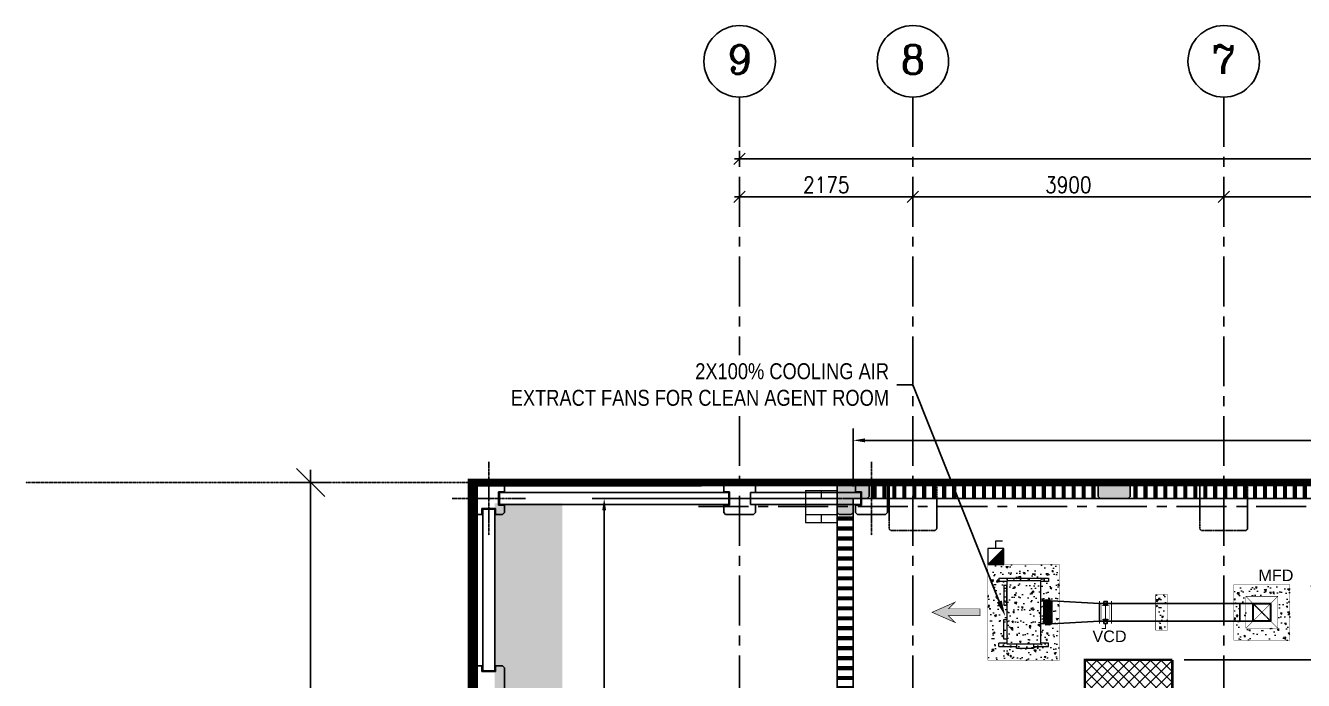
# Model space of a CAD drawing. Header units: metres. Extents: x 841183 to 1048542, y 259326 to 317714.
# Drawn here: x 989088 to 1005126, y 309503 to 317714 of the extents above; entities that cross this region are included whole.
import ezdxf
from ezdxf import colors
from ezdxf.entities.mleader import LeaderData, LeaderLine
from ezdxf.enums import TextEntityAlignment as Align
from ezdxf.math import Vec2, Vec3

# ---------------------------------------------------------------- set-up
doc = ezdxf.new("R2010")
doc.units = ezdxf.units.M
doc.header["$PDMODE"] = 34
for name, pattern in [('( Hidden )', [0.375, 0.25, -0.125]), ('1', [0, 0, 0]), ('CENTER', [2, 1.25, -0.25, 0.25, -0.25]), ('HIDDEN', [0.375, 0.25, -0.125]), ('HIDDEN2', [0.1875, 0.125, -0.0625]), ('PHANTOM', [2.5, 1.25, -0.25, 0.25, -0.25, 0.25, -0.25]), ('VILLA AXIS$0$CENTER', [2, 1.25, -0.25, 0.25, -0.25])]:
    doc.linetypes.add(name, pattern=pattern)
for name, color, linetype, lineweight in [('0_ ISOLATOR', 142, 'Continuous', 0), ('0_ARROW', 20, 'Continuous', 0), ('0_FLEXIBLE DUCT', 252, 'Continuous', 0), ('0_FOUNDATION', 7, 'Continuous', 0), ('0_HVAC EQUIPMENT', 142, 'Continuous', 0), ('0_HVAC-OPENING', 126, 'Continuous', 0), ('0_RA DUCT', 5, '1', 0), ('TIP - WALL2', 8, 'Continuous', 5)]:
    doc.layers.add(name, color=color, linetype=linetype, lineweight=lineweight)
for name, color, linetype in [('0_DAMPERS', 160, 'Continuous'), ('0_EXTRACT AIR DUCT', 236, 'Continuous'), ('0_HVAC TEXT', 7, 'Continuous'), ('A-AXIS LINE', 253, 'Continuous'), ('A-WALL', 4, 'Continuous'), ('A-WALL-1', 252, 'Continuous'), ('F-PLOT LIMITS - Zoom', 1, 'Continuous'), ('G-COL', 252, 'Continuous'), ('G-GRID', 252, 'CENTER'), ('INTEC -CLUSTRA', 8, 'Continuous'), ('INTEC -HATCH-WALL', 252, 'Continuous'), ('INTEC -LVL', 2, 'Continuous'), ('PRE CAST WALL', 252, 'Continuous'), ('SUPPLY AIR DUCT', 82, 'Continuous')]:
    doc.layers.add(name, color=color, linetype=linetype)
for name, color, linetype, transparency in [('A-AXIS DIMENSION', 252, 'Continuous', 0.6), ('A-AXIS MARKER', 253, 'Continuous', 0.6), ('A-AXIS TEXT', 252, 'Continuous', 0.6), ('A-REFLECT DOWN', 252, 'Continuous', 0.6), ('G-HATCH', 253, 'Continuous', 0.6), ('G-HATCH-COL-WALL', 253, 'Continuous', 0.6)]:
    doc.layers.add(name, color=color, linetype=linetype, transparency=transparency)
doc.styles.add('AIRAL', font='arial.ttf', dxfattribs={"height": 6.14})
doc.styles.add('romans', font='romans.shx', dxfattribs={"width": 0.85})
doc.styles.get("Standard").update_dxf_attribs({"font": 'ARIALN.TTF'})
doc.styles.add('VILLA AXIS$0$U SHAPE AXIS$0$AXES$0$COMP', font='complex')
doc.dimstyles.new('DIM-100', dxfattribs={"dimtxt": 200, "dimasz": 100, "dimexe": 50, "dimexo": 75, "dimgap": 50, "dimtad": 1, "dimdec": 0, "dimrnd": 5, "dimzin": 9, "dimdsep": 46, "dimtxsty": 'romans', "dimblk1": 'D-oblique', "dimblk2": 'D-oblique', "dimsah": 1, "dimcen": 100, "dimdle": 100, "dimclrd": 256, "dimclre": 256, "dimclrt": 131, "dimadec": 0, "dimazin": 0, "dimtfac": 1, "dimtdec": 0, "dimtofl": 0, "dimtmove": 2, "dimatfit": 3, "dimldrblk": 'OBLIQUE', "dimfxl": 100, "dimfxlon": 1, "dimtfillclr": 256, "dimtolj": 1, "dimtzin": 0, "dimarcsym": 0})
doc.dimstyles.get("Standard").update_dxf_attribs({"dimtxt": 200, "dimasz": 150, "dimexe": 150, "dimexo": 150, "dimgap": 100, "dimtad": 0, "dimtih": 1, "dimtoh": 1, "dimdec": 0, "dimzin": 0, "dimdsep": 46, "dimtxsty": 'Standard', "dimcen": 0.09, "dimadec": 0, "dimazin": 0, "dimtfac": 1, "dimtdec": 0, "dimtofl": 0, "dimtmove": 0, "dimatfit": 3, "dimfxl": 1, "dimtolj": 1, "dimtzin": 0, "dimarcsym": 0})

# ---------------------------------------------------------------- blocks, each defined once
blk = doc.blocks.new('A$C73141abc')
at = {"layer": '0_RA DUCT'}
h = blk.add_hatch(dxfattribs=at)
h.set_pattern_fill('ANSI37', color=8, scale=30)
h.paths.add_polyline_path([(-8060, -12392), (-9155, -12392), (-9155, -12892)], flags=17)
h.paths.add_polyline_path([(-8060, -12392), (-9155, -12892), (-9155, -13400), (-8060, -13396)])
h.paths.add_polyline_path([(-7918, -12392), (-8060, -12392), (-8060, -13396), (-7918, -13396)])
h.paths.add_polyline_path([(-7564, -12566), (-7812, -12348, -0.198912), (-7918, -12392), (-7918, -13396), (-7789, -13395, 0.050488), (-7564, -13372)])
h.paths.add_polyline_path([(-7564, -12566), (-7564, -13372, 0.146544), (-6996, -13065)])
h.paths.add_polyline_path([(-6668, -12282), (-7564, -12282), (-7564, -12566), (-6996, -13065, 0.195943)])
h.paths.add_polyline_path([(-7564, -12282), (-7564, -11875), (-7768, -11875), (-7768, -12242, -0.198912), (-7812, -12348), (-7564, -12566)])
h.paths.add_polyline_path([(-7215, -11135), (-7322, -10893), (-7252, -10961), (-7252, -10627), (-7178, -10627), (-7178, -10961), (-7108, -10893)], flags=16)
h.paths.add_polyline_path([(-7699, -9191), (-7699, -8151), (-6740, -8151), (-6740, -9191)], flags=16)
h.paths.add_polyline_path([(-7697, -4337), (-7697, -3297), (-6738, -3297), (-6738, -4337)], flags=16)
h.paths.add_polyline_path([(-7346, -4137), (-7093, -4137), (-7093, -3885), (-7346, -3885)], flags=8)
h.paths.add_polyline_path([(-9211, -14158), (-8048, -14158), (-8048, -13846), (-9211, -13846)], flags=9)
h.paths.add_polyline_path([(-7332, -8992), (-7079, -8992), (-7079, -8740), (-7332, -8740)], flags=8)
edge = h.paths.add_edge_path()
edge.add_line((-6668, -9670), (-7767, -9670))
edge.add_line((-7767, -9670), (-7767, -9416))
edge.add_line((-7767, -9416), (-6668, -9416))
edge.add_line((-6668, -9416), (-6668, -7974))
edge.add_line((-6668, -7974), (-7767, -7974))
edge.add_line((-7767, -7974), (-7767, -7317))
edge.add_line((-7767, -7317), (-6668, -7317))
edge.add_line((-6668, -7317), (-6668, -24))
edge.add_line((-6668, -24), (-7768, -24))
edge.add_line((-7768, -24), (-7768, -11875))
edge.add_line((-7768, -11875), (-7564, -11875))
edge.add_line((-7564, -11875), (-7564, -12282))
edge.add_line((-7564, -12282), (-6668, -12282))
edge.add_arc((-7793, -12270), 1125, 359.4359, 360)
edge.add_line((-6668, -12270), (-6668, -9670))
at = {"layer": 'SUPPLY AIR DUCT', "elevation": 105}
for points in [[(-6668, -24, 30, 30, 0), (-7768, -24, 30, 30, 0), (-7768, -12242, 30, 23.5, -0.414214), (-7918, -12392, 23.5, 23.5, 0), (-9155, -12392, 23.5, 23.5, 0)], [(-6668, -24, 30, 30, 0), (-6668, -12270, 30, 23.5, -0.413285), (-7789, -13395, 23.5, 23.5, 0), (-9155, -13400, 23.5, 23.5, 0)]]:
    blk.add_lwpolyline(points, format="xyseb", dxfattribs=at)
blk = doc.blocks.new('*D102')
at = {"color": 0, "lineweight": -2, "transparency": 16777216}
for p, q in [((999475, 311934), (999475, 312663)), ((1013703, 311934), (1013703, 312663)), ((999625, 312513), (1006188, 312513)), ((1013553, 312513), (1006989, 312513))]:
    blk.add_line(p, q, dxfattribs=at)
at = {"color": 0, "transparency": 16777216}
for points in [[(999625, 312538), (999625, 312488), (999475, 312513)], [(1013553, 312538), (1013553, 312488), (1013703, 312513)]]:
    blk.add_solid(points, dxfattribs=at)
at = {"layer": 'Defpoints', "color": 0, "transparency": 16777216}
for p in [(1013703, 312513), (999475, 311784, -68), (1013703, 311784, -60)]:
    blk.add_point(p, dxfattribs=at)
at = {"color": 0, "transparency": 16777216, "insert": (1006589, 312513), "char_height": 200, "attachment_point": 5}
blk.add_mtext('\\A1;14230', dxfattribs=at)
blk = doc.blocks.new('*D103')
at = {"color": 0, "lineweight": -2, "transparency": 16777216}
for p, q in [((999325, 311784), (996200, 311784)), ((996350, 311634), (996350, 303040)), ((996350, 294042), (996350, 302636)), ((999326, 293892), (996200, 293892))]:
    blk.add_line(p, q, dxfattribs=at)
at = {"color": 0, "transparency": 16777216}
for points in [[(996325, 311634), (996375, 311634), (996350, 311784)], [(996325, 294042), (996375, 294042), (996350, 293892)]]:
    blk.add_solid(points, dxfattribs=at)
at = {"layer": 'Defpoints', "color": 0, "transparency": 16777216}
for p in [(999475, 311784, -68), (996350, 293892), (999476, 293892, 44)]:
    blk.add_point(p, dxfattribs=at)
at = {"color": 0, "transparency": 16777216, "insert": (996350, 302838), "char_height": 200, "attachment_point": 5}
blk.add_mtext('\\A1;17890', dxfattribs=at)
blk = doc.blocks.new('D-oblique')
for p, q in [((-0.707, -0.707), (0.707, 0.707)), ((0, -1), (0, 1)), ((-1, 0), (0.647, 0))]:
    blk.add_line(p, q)
blk = doc.blocks.new('*D158')
at = {"layer": 'A-AXIS DIMENSION', "lineweight": -2, "transparency": 16777216}
for p, q in [((-33975, 3783), (-33975, 3933)), ((-30685, 3883), (-33875, 3883)), ((-30585, 3783), (-30585, 3933))]:
    blk.add_line(p, q, dxfattribs=at)
at = {"layer": 'Defpoints', "color": 0, "transparency": 16777216}
for p in [(-33975, 3883), (-30585, 3436), (-33975, 3336, 5)]:
    blk.add_point(p, dxfattribs=at)
at = {"layer": 'A-AXIS DIMENSION', "lineweight": -2, "transparency": 16777216, "xscale": 100, "yscale": 100, "zscale": 100, "rotation": 180}
blk.add_blockref('D-oblique', (-33975, 3883), dxfattribs=at)
at = {"layer": 'A-AXIS DIMENSION', "lineweight": -2, "transparency": 16777216, "xscale": 100, "yscale": 100, "zscale": 100}
blk.add_blockref('D-oblique', (-30585, 3883), dxfattribs=at)
at = {"layer": 'A-AXIS DIMENSION', "transparency": 16777216, "insert": (-32280, 4033), "char_height": 200, "attachment_point": 5, "style": 'romans'}
blk.add_mtext('\\A1;3390', dxfattribs=at)
blk = doc.blocks.new('_OBLIQUE')
at = {"color": 0, "linetype": 'ByBlock'}
blk.add_line((-0.5, -0.5), (0.5, 0.5), dxfattribs=at)
blk = doc.blocks.new('*D159')
at = {"layer": 'A-AXIS DIMENSION', "lineweight": -2, "transparency": 16777216}
for p, q in [((-37876, 3783), (-37876, 3933)), ((-34075, 3883), (-37776, 3883)), ((-33975, 3783), (-33975, 3933))]:
    blk.add_line(p, q, dxfattribs=at)
at = {"layer": 'Defpoints', "color": 0, "transparency": 16777216}
for p in [(-37876, 3883), (-33975, 3436), (-37876, 3321, 6)]:
    blk.add_point(p, dxfattribs=at)
at = {"layer": 'A-AXIS DIMENSION', "lineweight": -2, "transparency": 16777216, "xscale": 100, "yscale": 100, "zscale": 100, "rotation": 180}
blk.add_blockref('D-oblique', (-37876, 3883), dxfattribs=at)
at = {"layer": 'A-AXIS DIMENSION', "lineweight": -2, "transparency": 16777216, "xscale": 100, "yscale": 100, "zscale": 100}
blk.add_blockref('D-oblique', (-33975, 3883), dxfattribs=at)
at = {"layer": 'A-AXIS DIMENSION', "transparency": 16777216, "insert": (-35925, 4033), "char_height": 200, "attachment_point": 5, "style": 'romans'}
blk.add_mtext('\\A1;3900', dxfattribs=at)
blk = doc.blocks.new('*D160')
at = {"layer": 'A-AXIS DIMENSION', "lineweight": -2, "transparency": 16777216}
for p, q in [((-40051, 3783), (-40051, 3933)), ((-37976, 3883), (-39951, 3883)), ((-37876, 3783), (-37876, 3933))]:
    blk.add_line(p, q, dxfattribs=at)
at = {"layer": 'Defpoints', "color": 0, "transparency": 16777216}
for p in [(-40051, 3883), (-37876, 3436), (-40051, 3319, 9)]:
    blk.add_point(p, dxfattribs=at)
at = {"layer": 'A-AXIS DIMENSION', "lineweight": -2, "transparency": 16777216, "xscale": 100, "yscale": 100, "zscale": 100, "rotation": 180}
blk.add_blockref('D-oblique', (-40051, 3883), dxfattribs=at)
at = {"layer": 'A-AXIS DIMENSION', "lineweight": -2, "transparency": 16777216, "xscale": 100, "yscale": 100, "zscale": 100}
blk.add_blockref('D-oblique', (-37876, 3883), dxfattribs=at)
at = {"layer": 'A-AXIS DIMENSION', "transparency": 16777216, "insert": (-38963, 4033), "char_height": 200, "attachment_point": 5, "style": 'romans'}
blk.add_mtext('\\A1;2175', dxfattribs=at)
blk = doc.blocks.new('*D168')
at = {"layer": 'A-AXIS DIMENSION', "lineweight": -2, "transparency": 16777216}
for p, q in [((-40051, 4259), (-40051, 4408)), ((-100, 4358), (-39951, 4358)), ((0, 4259), (0, 4408))]:
    blk.add_line(p, q, dxfattribs=at)
at = {"layer": 'Defpoints', "color": 0, "transparency": 16777216}
for p in [(-40051, 4358), (0, 3929, 33), (-40051, 3606, -54)]:
    blk.add_point(p, dxfattribs=at)
at = {"layer": 'A-AXIS DIMENSION', "lineweight": -2, "transparency": 16777216, "xscale": 100, "yscale": 100, "zscale": 100, "rotation": 180}
blk.add_blockref('D-oblique', (-40051, 4358), dxfattribs=at)
at = {"layer": 'A-AXIS DIMENSION', "lineweight": -2, "transparency": 16777216, "xscale": 100, "yscale": 100, "zscale": 100}
blk.add_blockref('D-oblique', (0, 4358), dxfattribs=at)
at = {"layer": 'A-AXIS DIMENSION', "transparency": 16777216, "insert": (-20811, 4508), "char_height": 200, "attachment_point": 5, "style": 'romans'}
blk.add_mtext('\\A1;40050', dxfattribs=at)
blk = doc.blocks.new('VILLA AXIS$0$U SHAPE AXIS$0$AXES$0$AXIS-MARK')
at = {"layer": 'A-AXIS MARKER'}
blk.add_circle((0, 0.5), 0.5, dxfattribs=at)
at = {"layer": 'A-AXIS TEXT', "color": 8, "style": 'VILLA AXIS$0$U SHAPE AXIS$0$AXES$0$COMP'}
blk.add_attdef('1', text='', height=0.4, dxfattribs=at).set_placement((0, 0.5), align=Align.MIDDLE)
blk = doc.blocks.new('0-ARROW-3')
at = {"layer": '0_ARROW', "true_color": 0xc8c8c8}
h = blk.add_hatch(dxfattribs=at)
h.set_pattern_fill('ANSI31', color=9)
h.set_pattern_definition([(45, (-4415, 43046), (-0.08838834765, 0.08838834765), [])])
h.paths.add_polyline_path([(-512, -108), (-711, -313), (0, 0), (-711, 313), (-512, 108), (-1490, 108), (-1490, -108)])
at = {"layer": '0_ARROW', "const_width": 20}
blk.add_lwpolyline([(-1490, -108), (-512, -108), (-711, -313), (0, 0), (-711, 313), (-512, 108), (-1490, 108)], close=True, dxfattribs=at)
blk = doc.blocks.new('0_ISOLATOR')
at = {"layer": '0_ ISOLATOR'}
h = blk.add_hatch(dxfattribs=at)
h.set_pattern_fill('ANSI31')
h.set_pattern_definition([(45, (0, 0), (-0.08838835, 0.08838835), [])])
h.paths.add_polyline_path([(-100, 100), (100, -100), (100, 100)])
at = {"layer": '0_ ISOLATOR', "color": 7}
for p, q in [((-198, 0), (-198, 83)), ((-100, 0), (-198, 0)), ((-100, 100), (100, -100))]:
    blk.add_line(p, q, dxfattribs=at)
blk.add_lwpolyline([(-100, -100), (100, -100), (100, 100), (-100, 100)], close=True, dxfattribs=at)
blk = doc.blocks.new('*U110')
at = {"layer": '0_FLEXIBLE DUCT'}
for p, q in [((170, 125), (145, 112)), ((170, 100), (145, 112)), ((630, 112), (145, 112)), ((170, 100), (145, 88)), ((170, 75), (145, 88)), ((630, 88), (145, 88)), ((170, 75), (145, 62)), ((170, 50), (145, 62)), ((630, 62), (145, 62)), ((170, 50), (145, 38)), ((170, 25), (145, 38)), ((630, 38), (145, 38)), ((170, 125), (170, 150)), ((605, 150), (170, 150)), ((605, 125), (170, 125)), ((605, 100), (170, 100)), ((605, 75), (170, 75)), ((605, 50), (170, 50)), ((605, 25), (170, 25)), ((170, 25), (170, 0)), ((605, 0), (170, 0)), ((605, 125), (605, 150)), ((605, 125), (630, 112)), ((605, 100), (630, 112)), ((605, 100), (630, 88)), ((605, 75), (630, 88)), ((605, 75), (630, 62)), ((605, 50), (630, 62)), ((605, 50), (630, 38)), ((605, 25), (630, 38)), ((605, 25), (605, 0))]:
    blk.add_line(p, q, dxfattribs=at)
blk = doc.blocks.new('REF-02 TOILET')
at = {"layer": '0_HVAC EQUIPMENT', "color": 7}
for p, q in [((-430, 100), (-385, 100)), ((-430, 100), (-430, -125)), ((-385, 0), (-385, 100)), ((385, 0), (385, 100)), ((430, 100), (385, 100)), ((430, 100), (430, -526)), ((-430, -335), (-430, -526)), ((-385, -526), (-385, -426)), ((385, -526), (385, -426)), ((-430, -526), (-385, -526)), ((430, -526), (385, -526))]:
    blk.add_line(p, q, dxfattribs=at)
at = {"layer": '0_HVAC EQUIPMENT'}
blk.add_lwpolyline([(-395, -426), (395, -426), (395, 0), (-395, 0)], close=True, dxfattribs=at)
at = {"layer": '0_HVAC EQUIPMENT', "color": 7}
for points in [[(-338, 38), (-88, 38), (-88, 0), (-338, 0)], [(338, 38), (88, 38), (88, 0), (338, 0)], [(-395, -335), (-455, -335), (-455, -125), (-395, -125)], [(-145, -426), (145, -426), (145, -464), (-145, -464)]]:
    blk.add_lwpolyline(points, close=True, dxfattribs=at)
blk = doc.blocks.new('*U112')
at = {"layer": '0_DAMPERS', "const_width": 15}
for points in [[(12432, -17705), (12718, -17705)], [(12462, -17855), (12462, -17705)], [(12688, -17855), (12688, -17705)], [(12432, -17855), (12718, -17855)]]:
    blk.add_lwpolyline(points, dxfattribs=at)
at = {"layer": '0_DAMPERS', "color": 8}
for points in [[(12437, -17803), (12487, -17803), (12487, -17758), (12437, -17758)], [(12713, -17803), (12663, -17803), (12663, -17758), (12713, -17758)]]:
    blk.add_lwpolyline(points, close=True, dxfattribs=at)
at = {"layer": '0_DAMPERS', "linetype": 'PHANTOM', "ltscale": 100, "const_width": 10}
blk.add_lwpolyline([(12663, -17780), (12487, -17780)], dxfattribs=at)
at = {"layer": '0_DAMPERS', "color": 8, "linetype": 'HIDDEN', "ltscale": 150, "const_width": 5}
blk.add_lwpolyline([(12487, -17828), (12663, -17828), (12663, -17733), (12487, -17733)], close=True, dxfattribs=at)
at = {"layer": '0_DAMPERS', "ltscale": 100, "const_width": 10}
blk.add_lwpolyline([(12713, -17780), (12777, -17780), (12777, -17828)], dxfattribs=at)
blk = doc.blocks.new('*D134')
at = {"color": 0, "lineweight": -2, "transparency": 16777216}
for p, q in [((1003631, 311784), (1005611, 311784)), ((1005461, 311634), (1005461, 310974)), ((1005461, 309910), (1005461, 310570)), ((1003631, 309760), (1005611, 309760))]:
    blk.add_line(p, q, dxfattribs=at)
at = {"color": 0, "transparency": 16777216}
for points in [[(1005436, 311634), (1005486, 311634), (1005461, 311784)], [(1005436, 309910), (1005486, 309910), (1005461, 309760)]]:
    blk.add_solid(points, dxfattribs=at)
at = {"layer": 'Defpoints', "color": 0, "transparency": 16777216}
for p in [(1003481, 311784, -126), (1005461, 311784), (1003481, 309760, -105)]:
    blk.add_point(p, dxfattribs=at)
at = {"color": 0, "transparency": 16777216, "insert": (1005461, 310772), "char_height": 200, "attachment_point": 5}
blk.add_mtext('\\A1;2000', dxfattribs=at)
blk = doc.blocks.new('*D284')
at = {"layer": 'A-AXIS DIMENSION', "lineweight": -2, "transparency": 16777216}
for p, q in [((-45335, 300), (-45635, 300)), ((-45435, 50), (-45435, -49450)), ((-45335, -49700), (-45635, -49700))]:
    blk.add_line(p, q, dxfattribs=at)
at = {"layer": 'Defpoints', "color": 0, "transparency": 16777216}
for p in [(-44732, 300), (-45435, -49700), (-44732, -49700)]:
    blk.add_point(p, dxfattribs=at)
at = {"layer": 'A-AXIS DIMENSION', "lineweight": -2, "transparency": 16777216, "xscale": 250, "yscale": 250, "zscale": 250}
for p, rotation in [((-45435, 300), 90), ((-45435, -49700), 270)]:
    blk.add_blockref('D-oblique', p, dxfattribs=dict(at, rotation=rotation))
at = {"layer": 'A-AXIS DIMENSION', "color": 252, "transparency": 16777216, "insert": (-45735, -24700), "char_height": 500, "attachment_point": 5, "rotation": 90, "style": 'romans'}
blk.add_mtext('\\A1;50000', dxfattribs=at)
blk = doc.blocks.new('A$C56b1935b')
at = {"color": 252}
for p, q in [((-420, -25, 0), (-395, 0, 0)), ((-420, -25, 0), (-395, 0, 0)), ((-395, 0, 0), (-45, 0, 0)), ((-395, 0, 0), (-45, 0, 0)), ((-45, 0, 0), (-20, -25, 0)), ((-45, 0, 0), (-20, -25, 0)), ((-420, -115, 0), (-420, -25, 0)), ((-420, -115, 0), (-420, -25, 0)), ((-345, -115, 0), (-420, -115, 0)), ((-345, -115, 0), (-420, -115, 0)), ((-345, -285, 0), (-345, -115, 0)), ((-345, -285, 0), (-345, -115, 0)), ((-20, -25, 0), (-20, -115, 0)), ((-20, -25, 0), (-20, -115, 0)), ((-20, -115, 0), (-20, -115, 0)), ((-20, -115, 0), (-20, -285, 0)), ((-20, -115, 0), (-20, -115, 0)), ((-20, -115, 0), (-20, -285, 0)), ((-420, -375, 0), (-420, -285, 0)), ((-420, -285, 0), (-345, -285, 0)), ((-420, -375, 0), (-420, -285, 0)), ((-420, -285, 0), (-345, -285, 0)), ((-20, -285, 0), (-20, -285, 0)), ((-20, -285, 0), (-20, -375, 0)), ((-20, -285, 0), (-20, -285, 0)), ((-20, -285, 0), (-20, -375, 0)), ((-395, -400, 0), (-420, -375, 0)), ((-395, -400, 0), (-420, -375, 0)), ((-45, -400, 0), (-395, -400, 0)), ((-45, -400, 0), (-395, -400, 0)), ((-20, -375, 0), (-45, -400, 0)), ((-20, -375, 0), (-45, -400, 0))]:
    blk.add_line(p, q, dxfattribs=at)
at = {"layer": 'A-WALL', "color": 252}
for p, q in [((-4889, -125, 0), (-4889, -275, 0)), ((-2010, -125, 0), (-4889, -125, 0)), ((-1875, -125, 0), (-1875, -125, 0)), ((-355, -125, 0), (-1675, -125, 0)), ((-2010, -275, 0), (-4889, -275, 0)), ((-1875, -275, 0), (-1875, -275, 0)), ((-355, -275, 0), (-1675, -275, 0))]:
    blk.add_line(p, q, dxfattribs=at)
at = {"layer": 'A-WALL-1', "color": 252}
for p, q in [((-5224, -25, 0), (-5199, 0, 0)), ((-5199, 0, 0), (-4849, 0, 0)), ((-4824, -25, 0), (-4849, 0, 0)), ((-4849, 0, 0), (-4824, -25, 0)), ((-5224, -375, 0), (-5224, -25, 0)), ((-4899, -115, 0), (-4899, -285, 0)), ((-4824, -115, 0), (-4899, -115, 0)), ((-4824, -115, 0), (-4824, -25, 0)), ((-4899, -285, 0), (-4824, -285, 0)), ((-4824, -375, 0), (-4824, -285, 0)), ((-5199, -400, 0), (-5224, -375, 0)), ((-5109, -400, 0), (-5199, -400, 0)), ((-5109, -325, 0), (-5109, -400, 0)), ((-4939, -325, 0), (-5109, -325, 0)), ((-4939, -400, 0), (-4939, -325, 0)), ((-4849, -400, 0), (-4939, -400, 0)), ((-4824, -375, 0), (-4849, -400, 0)), ((-5199, -2296, 0), (-5224, -2321, 0)), ((-5224, -2321, 0), (-5224, -2671, 0)), ((-5109, -2296, 0), (-5199, -2296, 0)), ((-5109, -2371, 0), (-5109, -2296, 0)), ((-4939, -2371, 0), (-5109, -2371, 0)), ((-4849, -2296, 0), (-4939, -2296, 0)), ((-4939, -2296, 0), (-4939, -2371, 0)), ((-4824, -2321, 0), (-4849, -2296, 0)), ((-4824, -2321, 0), (-4824, -2671, 0))]:
    blk.add_line(p, q, dxfattribs=at)
at = {"layer": 'G-GRID', "color": 252}
for p, q in [((-5024, 260, 0), (-5024, -660, 0)), ((-220, 260, 0), (-220, -660, 0)), ((-220, 260, 0), (-220, -660, 0)), ((-4564, -200, 0), (-5484, -200, 0)), ((240, -200, 0), (-680, -200, 0)), ((240, -200, 0), (-680, -200, 0))]:
    blk.add_line(p, q, dxfattribs=at)
at = {"layer": 'G-HATCH-COL-WALL', "color": 252}
for p, q in [((-2075, -25, 0), (-2050, 0, 0)), ((-2050, 0, 0), (-1700, 0, 0)), ((-1700, 0, 0), (-1675, -25, 0)), ((-2075, -115, 0), (-2075, -25, 0)), ((-2000, -115, 0), (-2075, -115, 0)), ((-2000, -285, 0), (-2000, -115, 0)), ((-1675, -25, 0), (-1675, -115, 0)), ((-1675, -115, 0), (-1675, -115, 0)), ((-1675, -115, 0), (-1675, -125, 0)), ((-2075, -375, 0), (-2075, -285, 0)), ((-2075, -285, 0), (-2000, -285, 0)), ((-1675, -275, 0), (-1675, -285, 0)), ((-1675, -285, 0), (-1675, -285, 0)), ((-1675, -285, 0), (-1675, -375, 0)), ((-2050, -400, 0), (-2075, -375, 0)), ((-1700, -400, 0), (-2050, -400, 0)), ((-1675, -375, 0), (-1700, -400, 0))]:
    blk.add_line(p, q, dxfattribs=at)
at = {"layer": 'PRE CAST WALL', "color": 252}
for p, q in [((-2050, 0, 0), (-2075, -25, 0)), ((-1700, 0, 0), (-2050, 0, 0)), ((-1675, -25, 0), (-1700, 0, 0)), ((-395, 0, 0), (-420, -25, 0)), ((-395, 0, 0), (-420, -25, 0)), ((-45, 0, 0), (-395, 0, 0)), ((-45, 0, 0), (-395, 0, 0)), ((-20, -25, 0), (-45, 0, 0)), ((-20, -25, 0), (-45, 0, 0)), ((-2075, -25, 0), (-2075, -115, 0)), ((-2075, -115, 0), (-2000, -115, 0)), ((-2075, -125, 0), (-2010, -125, 0)), ((-2010, -125, 0), (-2010, -275, 0)), ((-2000, -115, 0), (-2000, -285, 0)), ((-1675, -125, 0), (-1740, -125, 0)), ((-1740, -125, 0), (-1740, -275, 0)), ((-1675, -125, 0), (-1675, -25, 0)), ((-420, -25, 0), (-420, -115, 0)), ((-420, -25, 0), (-420, -115, 0)), ((-420, -115, 0), (-345, -115, 0)), ((-420, -115, 0), (-345, -115, 0)), ((-420, -125, 0), (-355, -125, 0)), ((-420, -125, 0), (-355, -125, 0)), ((-355, -125, 0), (-355, -275, 0)), ((-355, -125, 0), (-355, -275, 0)), ((-345, -115, 0), (-345, -285, 0)), ((-345, -115, 0), (-345, -285, 0)), ((-20, -375, 0), (-20, -25, 0)), ((-20, -375, 0), (-20, -25, 0)), ((-2010, -275, 0), (-2075, -275, 0)), ((-2000, -285, 0), (-2075, -285, 0)), ((-2075, -285, 0), (-2075, -375, 0)), ((-1740, -275, 0), (-1675, -275, 0)), ((-1675, -375, 0), (-1675, -275, 0)), ((-355, -275, 0), (-420, -275, 0)), ((-355, -275, 0), (-420, -275, 0)), ((-345, -285, 0), (-420, -285, 0)), ((-420, -285, 0), (-420, -375, 0)), ((-345, -285, 0), (-420, -285, 0)), ((-420, -285, 0), (-420, -375, 0)), ((-5099, -2361, 0), (-5099, -334, 0)), ((-5099, -334, 0), (-4949, -334, 0)), ((-4949, -334, 0), (-4949, -2361, 0)), ((-2075, -375, 0), (-2050, -400, 0)), ((-2050, -400, 0), (-1700, -400, 0)), ((-1700, -400, 0), (-1675, -375, 0)), ((-420, -375, 0), (-395, -400, 0)), ((-420, -375, 0), (-395, -400, 0)), ((-395, -400, 0), (-45, -400, 0)), ((-395, -400, 0), (-45, -400, 0)), ((-45, -400, 0), (-20, -375, 0)), ((-45, -400, 0), (-20, -375, 0)), ((-4949, -2361, 0), (-5099, -2361, 0))]:
    blk.add_line(p, q, dxfattribs=at)
blk = doc.blocks.new('A$C51a5b08a')
at = {"layer": 'G-HATCH'}
h = blk.add_hatch(color=256, dxfattribs=at)
h.dxf.hatch_style = 1
h.paths.add_polyline_path([(-38425.6, 275), (-38450.6, 300), (-38800.6, 300), (-38825.6, 275), (-38825.6, -75), (-38800.6, -100), (-38650.6, -100), (-38625.6, -75), (-38625.6, 100), (-38450.6, 100), (-38425.6, 125)])
h = blk.add_hatch(color=256, dxfattribs=at)
h.dxf.hatch_style = 1
h.paths.add_polyline_path([(-35148.8, 275), (-35173.8, 300), (-35523.8, 300), (-35548.8, 275), (-35548.8, 125), (-35523.8, 100), (-35173.8, 100), (-35148.8, 125)])
at = {"layer": 'INTEC -HATCH-WALL'}
h = blk.add_hatch(dxfattribs=at)
h.set_pattern_fill('PLAST', color=256, scale=500, angle=90, style=0)
h.set_pattern_definition([(90, (-34867.42, 56305.7), (-125, 4e-14), []), (90, (-34883.04, 56305.7), (-125, 4e-14), []), (90, (-34898.67, 56305.7), (-125, 4e-14), [])])
h.paths.add_polyline_path([(-38425.6, 100), (-38425.6, 300), (-35548.8, 300), (-35548.8, 100)])
h = blk.add_hatch(dxfattribs=at)
h.set_pattern_fill('PLAST', color=256, scale=500, angle=90, style=0)
h.set_pattern_definition([(90, (-31590.59, 56305.7), (-125, 4e-14), []), (90, (-31606.21, 56305.7), (-125, 4e-14), []), (90, (-31621.84, 56305.7), (-125, 4e-14), [])])
h.paths.add_polyline_path([(-35148.8, 100), (-35148.8, 300), (-32471.9, 300), (-32471.9, 100)])
h = blk.add_hatch(dxfattribs=at)
h.set_pattern_fill('PLAST', color=256, scale=500, angle=180, style=0)
h.set_pattern_definition([(180, (-94878.55, 6298.22), (-2e-14, -125), []), (180, (-94878.55, 6282.6), (-2e-14, -125), []), (180, (-94878.55, 6266.97), (-2e-14, -125), [])])
h.paths.add_polyline_path([(-38625.6, -2810), (-38825.6, -2810), (-38825.6, -125), (-38625.6, -125)])
at = {"layer": 'A-AXIS LINE', "linetype": 'VILLA AXIS$0$CENTER', "ltscale": 500}
for p, q in [((-40050.6, 5133.1, -106.5), (-40050.6, -22178.3, -125.6)), ((-37875.6, 5133.1, -106.5), (-37875.6, -22178.3, -125.6)), ((-33974.9, 5133.1, -106.5), (-33974.9, -22178.3, -125.6)), ((-40565.7, 0, -106.5), (9544.5, 0, 7.1))]:
    blk.add_line(p, q, dxfattribs=at)
at = {"layer": 'A-WALL-1'}
for p, q in [((-38825.6, 300, -106.5), (-2090, 300, -106.5)), ((-38825.6, 300, -106.5), (-38825.6, -3851.7, -106.5)), ((-38625.6, 100, -106.5), (-2290, 100, -106.5)), ((-38625.6, 100, -106.5), (-38625.6, -3650, -106.5))]:
    blk.add_line(p, q, dxfattribs=at)
at = {"layer": 'A-WALL-1', "linetype": 'Continuous'}
for p, q in [((-38825.6, 275, -106.5), (-38800.6, 300, -106.5)), ((-38825.6, 125, -106.5), (-38825.6, 275, -106.5)), ((-38825.6, -75, -106.5), (-38825.6, 275, -106.5)), ((-38800.6, 300, -106.5), (-38450.6, 300, -106.5)), ((-38450.6, 300, -106.5), (-38425.6, 275, -106.5)), ((-38425.6, 275, -106.5), (-38425.6, 125, -106.5)), ((-38450.6, 100, -106.5), (-38625.6, 100, -106.5)), ((-38625.6, 100, -106.5), (-38625.6, -75, -106.5)), ((-38425.6, 125, -106.5), (-38450.6, 100, -106.5)), ((-38800.6, -100, -106.5), (-38825.6, -75, -106.5)), ((-38650.6, -100, -106.5), (-38800.6, -100, -106.5)), ((-38625.6, -75, -106.5), (-38650.6, -100, -106.5))]:
    blk.add_line(p, q, dxfattribs=at)
at = {"layer": 'A-WALL-1', "linetype": 'Continuous', "elevation": -21.8}
blk.add_lwpolyline([(-35523.8, 300), (-35173.8, 300), (-35148.8, 275), (-35148.8, 125), (-35173.8, 100), (-35523.8, 100), (-35548.8, 125), (-35548.8, 275)], close=True, dxfattribs=at)
at = {"layer": 'G-COL', "color": 8, "linetype": 'HIDDEN2', "ltscale": 6, "elevation": -106.5}
for points in [[(-37575.6, 300), (-38175.6, 300), (-38175.6, -280), (-38155.6, -300), (-37595.6, -300), (-37575.6, -280)], [(-33674.9, 300), (-34274.9, 300), (-34274.9, -280), (-34254.9, -300), (-33694.9, -300), (-33674.9, -280)]]:
    blk.add_lwpolyline(points, close=True, dxfattribs=at)
at = {"layer": 'INTEC -CLUSTRA'}
for p, q in [((-35523.8, 300, -21.8), (-38450.6, 300, -106.5)), ((-32446.9, 300, 57.1), (-35173.8, 300, -21.8)), ((-35523.8, 100, 1.3), (-38450.6, 100, -106.5)), ((-32446.9, 100, -21.8), (-35173.8, 100, -21.8)), ((-38825.6, -75, -106.5), (-38825.6, -2659.5, -82.7)), ((-38625.6, -75, -106.5), (-38625.6, -2659.5, -82.7))]:
    blk.add_line(p, q, dxfattribs=at)
at = {"layer": 'TIP - WALL2'}
for p, q in [((-39225.6, 200, -106.5), (-38825.6, 200, -106.5)), ((-39225.6, 200, -106.5), (-39225.6, 100, -106.5)), ((-39025.6, 200, -106.5), (-39025.6, 100, -106.5)), ((-39225.6, 100, -106.5), (-38825.6, 100, -106.5)), ((-39225.6, 100, -106.5), (-39225.6, -100, -106.5)), ((-39225.6, -100, -106.5), (-38825.6, -100, -106.5)), ((-39225.6, -100, -106.5), (-39225.6, -200, -106.5)), ((-39025.6, -100, -106.5), (-39025.6, -200, -106.5)), ((-39225.6, -200, -106.5), (-38825.6, -200, -106.5))]:
    blk.add_line(p, q, dxfattribs=at)
at = {"layer": 'A-AXIS TEXT'}
ref = blk.add_blockref('VILLA AXIS$0$U SHAPE AXIS$0$AXES$0$AXIS-MARK', (-40050.6, 5133.1, -174.5), dxfattribs=dict(at, xscale=897.0721255241026, yscale=897.0721255241026, zscale=897.0721255241026))
ref.add_attrib('1', '9', dxfattribs={"height": 360, "style": 'VILLA AXIS$0$U SHAPE AXIS$0$AXES$0$COMP'}).set_placement((-40050.6, 5603.7, -174.5), align=Align.MIDDLE)
ref = blk.add_blockref('VILLA AXIS$0$U SHAPE AXIS$0$AXES$0$AXIS-MARK', (-37875.6, 5133.1, -106.5), dxfattribs=dict(at, xscale=897.0721255241026, yscale=897.0721255241026, zscale=897.0721255241026))
ref.add_attrib('1', '8', dxfattribs={"height": 360, "style": 'VILLA AXIS$0$U SHAPE AXIS$0$AXES$0$COMP'}).set_placement((-37875.6, 5603.7, -106.5), align=Align.MIDDLE)
ref = blk.add_blockref('VILLA AXIS$0$U SHAPE AXIS$0$AXES$0$AXIS-MARK', (-33974.9, 5133.1, -106.5), dxfattribs=dict(at, xscale=897.0721255241026, yscale=897.0721255241026, zscale=897.0721255241026))
ref.add_attrib('1', '7', dxfattribs={"height": 360, "style": 'VILLA AXIS$0$U SHAPE AXIS$0$AXES$0$COMP'}).set_placement((-33974.9, 5603.7, -106.5), align=Align.MIDDLE)
at = {"color": 252, "style": 'romans', "width": 0.8}
blk.add_attdef('RD01', text='', height=225, dxfattribs=at).set_placement((-31176.6, -17501.4, -38.4), align=Align.MIDDLE_CENTER)
at = {"layer": 'A-AXIS DIMENSION'}
dim = blk.add_linear_dim(base=(-40050.6, 4358.4, -53.1), p1=(0, 3928.8, -20.4), p2=(-40050.6, 3606.3, -107.6), dimstyle='DIM-100', override={"dimclrt": 256}, dxfattribs=at)
dim.commit()
dim.dimension.update_dxf_attribs({"geometry": '*D168', "text_midpoint": (-20811.1, 4508.4, -53.1), "dimtype": 160})
for base, p1, p2, picture, middle in [((-40050.6, 3883.2, -117), (-37875.6, 3435.7, -117), (-40050.6, 3319.2, -107.6), '*D160', (-38963.1, 4033.2, -117)), ((-37875.6, 3883.2, -117), (-33974.9, 3435.7, -117), (-37875.6, 3320.5, -110.8), '*D159', (-35925.2, 4033.2, -117)), ((-33974.873, 3883.1658, -116.9538), (-30585.406, 3435.7032, -116.9538), (-33974.873, 3335.6327, -111.6259), '*D158', (-32280.1395, 4033.1658, -116.9538))]:
    dim = blk.add_linear_dim(base=base, p1=p1, p2=p2, dimstyle='DIM-100', override={"dimclrt": 256, "dimfxl": 100, "dimfxlon": 1}, dxfattribs=at)
    dim.commit()
    dim.dimension.update_dxf_attribs({"geometry": picture, "text_midpoint": middle})
blk = doc.blocks.new('A$C10b3fa2f')
at = {"layer": 'F-PLOT LIMITS - Zoom', "color": 252, "linetype": 'HIDDEN2', "ltscale": 2500, "elevation": 74}
blk.add_lwpolyline([(-43400, 300, 100, 75, 0), (6600, 300, 128.5, 128.5, 0), (6600.1, -49700, 128.5, 128.5, 0), (-43400, -49700, 128.5, 128.5, 0)], format="xyseb", close=True, dxfattribs=at)
at = {"layer": 'INTEC -LVL', "color": 252, "linetype": 'HIDDEN', "ltscale": 5}
blk.add_line((-49012.3, 300, 74), (-38175.6, 300, 6), dxfattribs=at)
at = {"layer": 'A-AXIS DIMENSION', "color": 252}
dim = blk.add_linear_dim(base=(-45434.8, -49700, 74), p1=(-44732, 300, 74), p2=(-44732, -49700, 74), angle=90, dimstyle='DIM-100', override={"dimtxt": 500, "dimasz": 250, "dimexe": 200, "dimexo": 200, "dimrnd": 100, "dimdle": 200, "dimclrt": 252}, dxfattribs=at)
dim.commit()
dim.dimension.update_dxf_attribs({"geometry": '*D284', "text_midpoint": (-45734.8, -24700, 74)})
blk.add_blockref('A$C56b1935b', (-38175.6, 300, 6), dxfattribs=at)
at = {"layer": 'A-REFLECT DOWN'}
h = blk.add_hatch(dxfattribs=at)
h.set_pattern_fill('AR-HBONE', color=256, scale=75, style=0)
h.set_pattern_definition([(45, (-872853.3, -501345.44), (0, 424.26407), [900, -300]), (135, (-872641.16, -501133.3), (3e-14, 424.26407), [900, -300])])
h.paths.add_polyline_path([(-40951.9, -7637.1), (-40445.1, -7637.1), (-40278.2, -7926.1), (-40445.1, -8215.1), (-40951.9, -8215.1), (-41118.8, -7926.1)])
edge = h.paths.add_edge_path()
edge.add_line((-40250.6, -6912.7), (-42275.6, -6912.7))
edge.add_line((-42275.6, -6912.7), (-42275.6, -105.8))
edge.add_line((-42275.6, -105.8), (-42275.6, 38.9))
edge.add_line((-42275.6, 38.9), (-43125, 38.9))
edge.add_line((-43125, 38.9), (-43125, -30517.1))
edge.add_line((-43125, -30517.1), (-43000, -30517.1))
edge.add_line((-43000, -30517.1), (-43000, -32386.1))
edge.add_line((-43000, -32386.1), (-6450, -32386.1))
edge.add_arc((-6450, -25886.1), 6500, 270, 360)
edge.add_line((50, -25886.1), (50, -22117.5))
edge.add_line((50, -22117.5), (-3025.4, -22117.5))
edge.add_line((-3025.4, -22117.5), (-3025.4, -31367.5))
edge.add_line((-3025.4, -31367.5), (-37875.6, -31367.3))
edge.add_line((-37875.6, -31367.3), (-37875.6, -22117.5))
edge.add_line((-37875.6, -22117.5), (-40250.6, -22117.5))
edge.add_line((-40250.6, -22117.5), (-40250.6, -6912.7))

msp = doc.modelspace()

# ---------------------------------------------------------------- block references
at = {"color": 2}
msp.add_blockref('A$C10b3fa2f', (1038100.4, 311684, -216), dxfattribs=at)

# ---------------------------------------------------------------- next in the draw order: hatches: boundary and pattern name
at = {"layer": '0_FOUNDATION'}
h = msp.add_hatch(dxfattribs=at)
h.set_pattern_fill('AR-CONC', color=8, scale=30, angle=450)
h.set_pattern_definition([(140, (1304473.3, -724399), (18.82564, 215.178055), [22.5, -247.5]), (85, (1304473.3, -724399), (-225.65764, -41.6254), [18, -198]), (190.451444, (1304474.86, -724381.07), (-206.831997, 173.552654), [19.122058, -210.342634]), (136.1842, (1304413.3, -724399), (49.655784, 320.1724), [33.75, -371.25]), (186.635635, (1304417.43, -724372.32), (-292.23558, 280.39858), [28.6831, -315.51413]), (81.184164, (1304413.3, -724399), (-292.23558, 280.39858), [27, -297]), (111, (1304428.3, -724369), (120.785667, 179.072116), [22.5, -247.5]), (56, (1304428.3, -724369), (-217.545014, 72.9946), [18, -198]), (161.451445, (1304438.36, -724354.08), (-96.759346, 252.066713), [19.122057, -210.342634]), (127.5, (1304473.295, -724399.005), (-99.868156, 3.6479566), [0, -195.6, 0, -201, 0, -198.75]), (97.5, (1304473.3, -724399), (-118.323514, 78.920861), [0, -114.6, 0, -191.1, 0, -75.75]), (57.5, (1304473.295, -724465.905), (6.7664615, 160.146731), [0, -75, 0, -234, 0, -310.5]), (47.5, (1304473.3, -724495.9), (-30.031495, 174.95585), [0, -97.5, 0, -155.4, 0, -220.5])])
h.paths.add_polyline_path([(1004253.8, 310707.2), (1004253.8, 310007.2), (1004953.8, 310007.2), (1004953.8, 310707.2)])
h.paths.add_polyline_path([(1004803.8, 310157.2), (1004403.8, 310157.2), (1004403.8, 310557.2), (1004803.8, 310557.2)], flags=16)
h = msp.add_hatch(dxfattribs=at)
h.set_pattern_fill('AR-CONC', color=8, scale=30, angle=540)
h.set_pattern_definition([(230, (2038961.8, 610226.6), (-215.178055, 18.82564), [22.5, -247.5]), (175, (2038961.8, 610226.6), (41.6254, -225.65764), [18, -198]), (280.451444, (2038943.87, 610228.17), (-173.552654, -206.831997), [19.122058, -210.342634]), (226.1842, (2038961.8, 610166.6), (-320.1724, 49.655784), [33.75, -371.25]), (276.635635, (2038935.12, 610170.74), (-280.39858, -292.23558), [28.6831, -315.51413]), (171.184164, (2038961.8, 610166.6), (-280.39858, -292.23558), [27, -297]), (201, (2038931.8, 610181.6), (-179.072116, 120.785667), [22.5, -247.5]), (146, (2038931.8, 610181.6), (-72.9946, -217.545014), [18, -198]), (251.451445, (2038916.88, 610191.67), (-252.066713, -96.759346), [19.122057, -210.342634]), (217.5, (2038961.8, 610226.6), (-3.6479566, -99.868156), [0, -195.6, 0, -201, 0, -198.75]), (187.5, (2038961.8, 610226.6), (-78.920861, -118.323514), [0, -114.6, 0, -191.1, 0, -75.75]), (147.5, (2039028.7, 610226.6), (-160.146731, 6.7664615), [0, -75, 0, -234, 0, -310.5]), (137.5, (2039058.7, 610226.6), (-174.95585, -30.031495), [0, -97.5, 0, -155.4, 0, -220.5])])
h.paths.add_polyline_path([(1003421.2, 310132.1), (1003271.2, 310132.1)])
h.paths.add_polyline_path([(1003421.2, 310132.1), (1003271.2, 310132.1), (1003271.2, 310557.1), (1003421.2, 310557.1)])
h.paths.add_polyline_path([(1003421.2, 310557.1), (1003271.2, 310557.1), (1003271.2, 310582.1), (1003421.2, 310582.1)])

# ---------------------------------------------------------------- next in the draw order: linework, layer by layer
at = {"layer": '0_EXTRACT AIR DUCT'}
for p, q in [((1001966.9, 310212.1, -325.3), (1001966.9, 310502.1, -325.3)), ((1001966.9, 310502.1, -325.3), (1002566.9, 310469.6, -145.8)), ((1002566.9, 310244.6, -145.8), (1002566.9, 310469.6, -145.8)), ((1002788.4, 310469.6, -100.8), (1002566.9, 310469.6, -145.8)), ((1004519.4, 310469.7, -213.1), (1002788.4, 310469.6, -100.8)), ((1004328.2, 310244.7, -361), (1004328.2, 310469.7, -361)), ((1001966.9, 310212.1, -325.3), (1002566.9, 310244.6, -145.8)), ((1002788.4, 310244.6, -100.8), (1002566.9, 310244.6, -145.8)), ((1004519.4, 310244.7, -213.1), (1002788.4, 310244.6, -100.8))]:
    msp.add_line(p, q, dxfattribs=at)
at = {"layer": '0_EXTRACT AIR DUCT', "linetype": '( Hidden )', "ltscale": 3}
msp.add_line((1004710.7, 310250.3, -361), (1004496.9, 310464.1, -361), dxfattribs=at)
at = {"layer": '0_EXTRACT AIR DUCT'}
for points in [[(1004716.3, 310469.7), (1004491.3, 310469.7), (1004491.3, 310244.7), (1004716.3, 310244.7)], [(1004710.7, 310464.1), (1004496.9, 310464.1), (1004496.9, 310250.3), (1004710.7, 310250.3)]]:
    msp.add_lwpolyline(points, close=True, dxfattribs=at)
at = {"layer": '0_FOUNDATION', "const_width": 5}
for points, elevation in [([(1004953.8, 310707.2), (1004953.8, 310007.2), (1004253.8, 310007.2), (1004253.8, 310707.2)], -234.8), ([(1003271.2, 310582.1), (1003421.2, 310582.1), (1003421.2, 310132.1), (1003271.2, 310132.1)], -100.8)]:
    msp.add_lwpolyline(points, close=True, dxfattribs=dict(at, elevation=elevation))
at = {"layer": '0_HVAC-OPENING', "linetype": '( Hidden )', "ltscale": 100, "const_width": 5}
msp.add_lwpolyline([(1004803.8, 310157.2), (1004803.8, 310557.2), (1004403.8, 310557.2), (1004403.8, 310157.2)], close=True, dxfattribs=at)
at = {"layer": '0_HVAC-OPENING', "linetype": '( Hidden )', "ltscale": 100, "const_width": 5, "elevation": -112.3}
for points in [[(1004803.8, 310557.2), (1004403.8, 310157.2)], [(1004803.8, 310157.2), (1004403.8, 310557.2)]]:
    msp.add_lwpolyline(points, dxfattribs=at)

# ---------------------------------------------------------------- next in the draw order: block references
at = {"color": 2}
msp.add_blockref('A$C51a5b08a', (1038100.4, 311683.9, -103.7), dxfattribs=at)
at = {"layer": '0_ ISOLATOR', "color": 2, "rotation": 270}
msp.add_blockref('0_ISOLATOR', (1001265.1, 311057.1, -325.3), dxfattribs=at)
at = {"layer": '0_DAMPERS', "rotation": 270}
msp.add_blockref('*U112', (1020422.2, 322931.8, -145.8), dxfattribs=at)
at = {"layer": '0_FLEXIBLE DUCT', "color": 2, "xscale": -0.6666666666673061, "yscale": 0.6666666666673061, "zscale": 0.6666666666673061, "rotation": 90.00253713846803}
msp.add_blockref('*U110', (1001966.9, 310615.5, -325.3), dxfattribs=at)

# ---------------------------------------------------------------- next in the draw order: texts
at = {"layer": '0_HVAC TEXT', "insert": (1004780.9, 310820.7, -112.3), "char_height": 145, "width": 763.787, "attachment_point": 5, "style": 'AIRAL'}
msp.add_mtext('{\\fArial|b0|i0|c0|p34;MFD}', dxfattribs=at)

# ---------------------------------------------------------------- next in the draw order: dimensions: what is measured, and where the dimension line sits
dim = msp.add_aligned_dim(p1=(999474.9, 311783.9, -97.9), p2=(1013702.9, 311783.9, -90.3), distance=729.3, text='14230', dimstyle='Standard')
dim.commit()
dim.dimension.update_dxf_attribs({"geometry": '*D102', "text_midpoint": (1006588.9, 312513.2, -29.9)})
dim = msp.add_linear_dim(base=(996349.6, 293892, -29.9), p1=(999474.9, 311783.9, -97.9), p2=(999476.2, 293892, 13.9), angle=90, text='17890', dimstyle='Standard')
dim.commit()
dim.dimension.update_dxf_attribs({"geometry": '*D103', "text_midpoint": (996349.6, 302837.9, -29.9)})

# ---------------------------------------------------------------- next in the draw order: block references
msp.add_blockref('A$C73141abc', (1010148.8, 309783.8, -104.6))

# ---------------------------------------------------------------- next in the draw order: hatches: boundary and pattern name
at = {"layer": '0_FOUNDATION'}
h = msp.add_hatch(dxfattribs=at)
h.set_pattern_fill('AR-CONC', color=8, scale=30, angle=450)
h.set_pattern_definition([(140, (1303638.34, -722719.46), (18.82564, 215.178055), [22.5, -247.5]), (85, (1303638.34, -722719.46), (-225.65764, -41.6254), [18, -198]), (190.451444, (1303639.9, -722701.53), (-206.831997, 173.552654), [19.122058, -210.342634]), (136.1842, (1303578.34, -722719.46), (49.655784, 320.1724), [33.75, -371.25]), (186.635635, (1303582.48, -722692.78), (-292.23558, 280.39858), [28.6831, -315.51413]), (81.184164, (1303578.34, -722719.46), (-292.23558, 280.39858), [27, -297]), (111, (1303593.34, -722689.46), (120.785667, 179.072116), [22.5, -247.5]), (56, (1303593.34, -722689.46), (-217.545014, 72.9946), [18, -198]), (161.451445, (1303603.4, -722674.54), (-96.759346, 252.066713), [19.122057, -210.342634]), (127.5, (1303638.34, -722719.46), (-99.868156, 3.6479566), [0, -195.6, 0, -201, 0, -198.75]), (97.5, (1303638.34, -722719.46), (-118.323514, 78.920861), [0, -114.6, 0, -191.1, 0, -75.75]), (57.5, (1303638.34, -722786.36), (6.7664615, 160.146731), [0, -75, 0, -234, 0, -310.5]), (47.5, (1303638.34, -722816.36), (-30.031495, 174.95585), [0, -97.5, 0, -155.4, 0, -220.5])])
h.paths.add_polyline_path([(1002066.1, 309757.1), (1002066.1, 310957.1), (1001165.1, 310957.1), (1001165.1, 309757.1)])

# ---------------------------------------------------------------- next in the draw order: linework, layer by layer
at = {"layer": '0_FOUNDATION', "const_width": 5, "elevation": -325.3}
msp.add_lwpolyline([(1002066.1, 309757.1), (1002066.1, 310957.1), (1001165.1, 310957.1), (1001165.1, 309757.1)], close=True, dxfattribs=at)

# ---------------------------------------------------------------- next in the draw order: block references
at = {"layer": '0_HVAC EQUIPMENT', "color": 2, "rotation": 89.99999999999999}
msp.add_blockref('REF-02 TOILET', (1001402.6, 310357.1, -325.3), dxfattribs=at)

# ---------------------------------------------------------------- next in the draw order: texts
at = {"layer": '0_HVAC TEXT', "insert": (1002692.4, 310055.2, -296), "char_height": 145, "width": 763.787, "attachment_point": 5, "style": 'AIRAL'}
msp.add_mtext('{\\fArial|b0|i0|c0|p34;VCD}', dxfattribs=at)

# ---------------------------------------------------------------- next in the draw order: dimensions: what is measured, and where the dimension line sits
dim = msp.add_linear_dim(base=(1005460.8, 311783.9), p1=(1003481, 309759.8, -104.6), p2=(1003481, 311783.9, -125.5), angle=90, text='2000', dimstyle='Standard')
dim.commit()
dim.dimension.update_dxf_attribs({"geometry": '*D134', "text_midpoint": (1005460.8, 310771.8)})

# ---------------------------------------------------------------- next in the draw order: leaders
ml = msp.add_multileader_mtext('Standard')
ml.set_content('2X100% COOLING AIR \\PEXTRACT FANS FOR CLEAN AGENT ROOM', color=256)
ml.set_leader_properties()
ml.build(insert=Vec2(0, 0))
ml.multileader.update_dxf_attribs({"text_left_attachment_type": 2, "text_right_attachment_type": 2, "dogleg_length": 200, "arrow_head_size": 200})
ctx = ml.context
ctx.base_point, ctx.char_height, ctx.arrow_head_size, ctx.landing_gap_size, ctx.plane_origin = Vec3(995112.3, 313208.3), 200, 200, 100, Vec3(996954.5, 311326.1)
ctx.left_attachment, ctx.right_attachment, ctx.text_align_type = 2, 2, 2
notes = []
notes.append((ctx, [(0, (1, 1, 0), (1000224.9, 313208.3), (-1, 0), 200, [(0, [(1001383.4, 310308.1)], 0, [])])]))
ctx.mtext.insert, ctx.mtext.alignment, ctx.mtext.flow_direction = Vec3(999924.9, 313480.2), 3, 5
ctx.mtext.has_bg_fill, ctx.mtext.bg_color, ctx.mtext.bg_scale_factor, ctx.mtext.bg_transparency, ctx.mtext.use_window_bg_color = 1, -1027028792, 1.5, 0, 1
for ctx, leaders in notes:
    for number, flags, end, landing, length, lines in leaders:
        leader = LeaderData()
        leader.index, (leader.has_last_leader_line, leader.has_dogleg_vector, leader.attachment_direction) = number, flags
        leader.last_leader_point, leader.dogleg_vector, leader.dogleg_length = Vec3(end), Vec3(landing), length
        for number, points, colour, breaks in lines:
            line = LeaderLine()
            line.index, line.vertices, line.color, line.breaks = number, Vec3.list(points), colors.encode_raw_color(colour), breaks
            leader.lines.append(line)
        ctx.leaders.append(leader)

# ---------------------------------------------------------------- next in the draw order: block references
at = {"layer": '0_ARROW', "xscale": -0.405, "yscale": 0.405, "zscale": 0.405}
msp.add_blockref('0-ARROW-3', (1000465.1, 310357.1, -325.3), dxfattribs=at)

doc.saveas('drawing.dxf')
